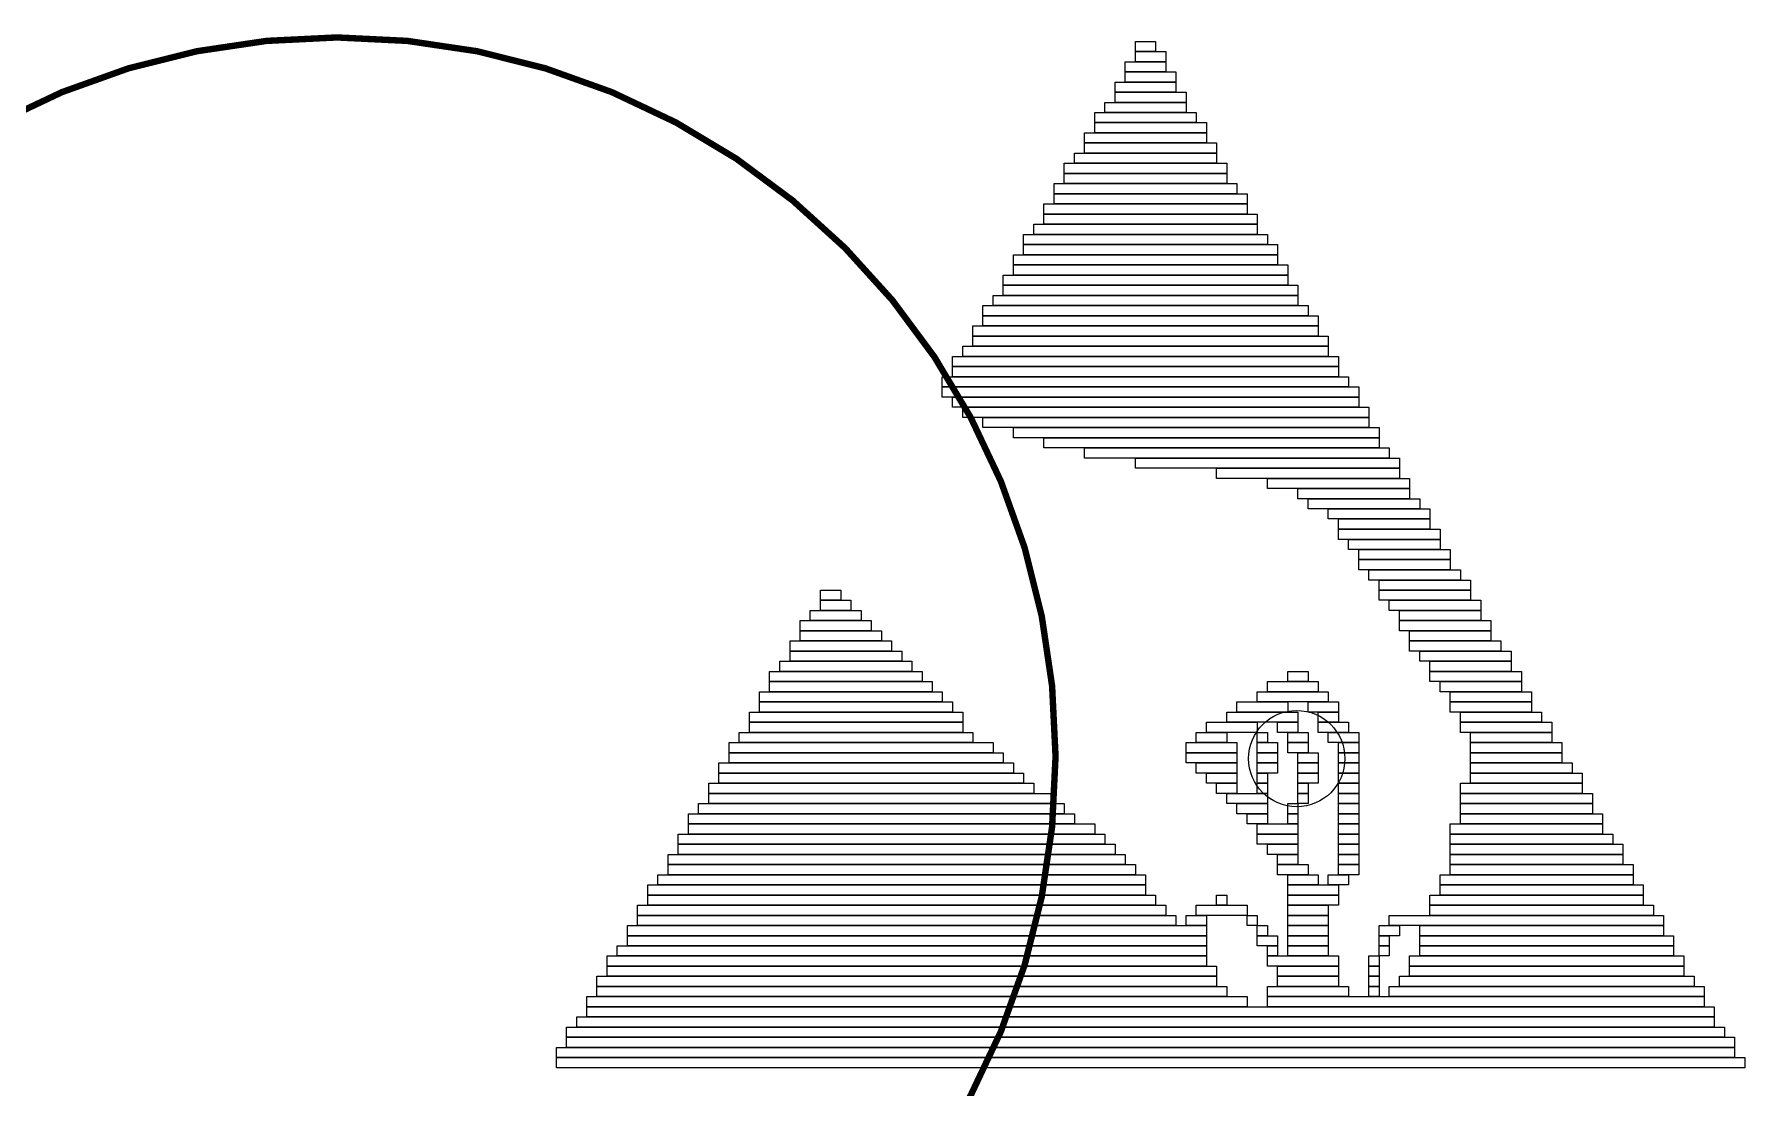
# Model space of a CAD drawing. Extents: x -2 to 189, y 0 to 85.
# Drawn here: x 94.93 to 101.69, y 27.39 to 31.56 of the extents above; entities that cross this region are included whole.
import ezdxf

# ---------------------------------------------------------------- set-up
doc = ezdxf.new("R2010")
doc.units = 0
for name, color, linetype in [('BG_SILKSCREEN_BOTTOM', 140, 'CONTINUOUS'), ('BG_SILKSCREEN_TOP', 240, 'CONTINUOUS'), ('PIN_TOP', 12, 'CONTINUOUS')]:
    doc.layers.add(name, color=color, linetype=linetype)

msp = doc.modelspace()

# ---------------------------------------------------------------- linework, layer by layer
at = {"layer": 'BG_SILKSCREEN_BOTTOM'}
for points in [[(99.28352, 31.487872), (99.28352, 31.528004), (99.363784, 31.528004), (99.363784, 31.487872)], [(99.28352, 31.447486), (99.28352, 31.487872), (99.40417, 31.487872), (99.40417, 31.447486)], [(99.243388, 31.407354), (99.243388, 31.447486), (99.40417, 31.447486), (99.40417, 31.407354)], [(99.243388, 31.367222), (99.243388, 31.407354), (99.444302, 31.407354), (99.444302, 31.367222)], [(99.203002, 31.32709), (99.203002, 31.367222), (99.444302, 31.367222), (99.444302, 31.32709)], [(99.16287, 31.246572), (99.16287, 31.286704), (99.484434, 31.286704), (99.484434, 31.246572)], [(99.203002, 31.286704), (99.203002, 31.32709), (99.484434, 31.32709), (99.484434, 31.286704)], [(99.122738, 31.20644), (99.122738, 31.246572), (99.524566, 31.246572), (99.524566, 31.20644)], [(99.122738, 31.166308), (99.122738, 31.20644), (99.564952, 31.20644), (99.564952, 31.166308)], [(99.082606, 31.126176), (99.082606, 31.166308), (99.564952, 31.166308), (99.564952, 31.126176)], [(99.04222, 31.045658), (99.04222, 31.08579), (99.605084, 31.08579), (99.605084, 31.045658)], [(99.082606, 31.08579), (99.082606, 31.126176), (99.605084, 31.126176), (99.605084, 31.08579)], [(99.002088, 31.005526), (99.002088, 31.045658), (99.645216, 31.045658), (99.645216, 31.005526)], [(99.002088, 30.965394), (99.002088, 31.005526), (99.645216, 31.005526), (99.645216, 30.965394)], [(98.961956, 30.925008), (98.961956, 30.965394), (99.685348, 30.965394), (99.685348, 30.925008)], [(98.921824, 30.844744), (98.921824, 30.884876), (99.72548, 30.884876), (99.72548, 30.844744)], [(98.961956, 30.884876), (98.961956, 30.925008), (99.72548, 30.925008), (99.72548, 30.884876)], [(98.881438, 30.764226), (98.881438, 30.804612), (99.765866, 30.804612), (99.765866, 30.764226)], [(98.921824, 30.804612), (98.921824, 30.844744), (99.765866, 30.844744), (99.765866, 30.804612)], [(98.841306, 30.724094), (98.841306, 30.764226), (99.805998, 30.764226), (99.805998, 30.724094)], [(98.801174, 30.64383), (98.801174, 30.683962), (99.84613, 30.683962), (99.84613, 30.64383)], [(98.841306, 30.683962), (98.841306, 30.724094), (99.84613, 30.724094), (99.84613, 30.683962)], [(98.761042, 30.563312), (98.761042, 30.603444), (99.886262, 30.603444), (99.886262, 30.563312)], [(98.801174, 30.603444), (98.801174, 30.64383), (99.886262, 30.64383), (99.886262, 30.603444)], [(98.761042, 30.52318), (98.761042, 30.563312), (99.926648, 30.563312), (99.926648, 30.52318)], [(98.680524, 30.442662), (98.680524, 30.483048), (99.96678, 30.483048), (99.96678, 30.442662)], [(98.72091, 30.483048), (98.72091, 30.52318), (99.926648, 30.52318), (99.926648, 30.483048)], [(98.640392, 30.362398), (98.640392, 30.40253), (100.006912, 30.40253), (100.006912, 30.362398)], [(98.680524, 30.40253), (98.680524, 30.442662), (100.006912, 30.442662), (100.006912, 30.40253)], [(98.640392, 30.322266), (98.640392, 30.362398), (100.047044, 30.362398), (100.047044, 30.322266)], [(98.560128, 30.241748), (98.560128, 30.282134), (100.08743, 30.282134), (100.08743, 30.241748)], [(98.60026, 30.282134), (98.60026, 30.322266), (100.047044, 30.322266), (100.047044, 30.282134)], [(98.519742, 30.161484), (98.519742, 30.201616), (100.127562, 30.201616), (100.127562, 30.161484)], [(98.560128, 30.201616), (98.560128, 30.241748), (100.08743, 30.241748), (100.08743, 30.201616)], [(98.519742, 30.121352), (98.519742, 30.161484), (100.167694, 30.161484), (100.167694, 30.121352)], [(98.560128, 30.080966), (98.560128, 30.121352), (100.167694, 30.121352), (100.167694, 30.080966)], [(98.60026, 30.040834), (98.60026, 30.080966), (100.207826, 30.080966), (100.207826, 30.040834)], [(98.680524, 30.000702), (98.680524, 30.040834), (100.207826, 30.040834), (100.207826, 30.000702)], [(98.801174, 29.96057), (98.801174, 30.000702), (100.248212, 30.000702), (100.248212, 29.96057)], [(98.921824, 29.920184), (98.921824, 29.96057), (100.248212, 29.96057), (100.248212, 29.920184)], [(99.082606, 29.880052), (99.082606, 29.920184), (100.288344, 29.920184), (100.288344, 29.880052)], [(99.28352, 29.83992), (99.28352, 29.880052), (100.328476, 29.880052), (100.328476, 29.83992)], [(99.605084, 29.799788), (99.605084, 29.83992), (100.328476, 29.83992), (100.328476, 29.799788)], [(99.805998, 29.759402), (99.805998, 29.799788), (100.368608, 29.799788), (100.368608, 29.759402)], [(99.926648, 29.71927), (99.926648, 29.759402), (100.368608, 29.759402), (100.368608, 29.71927)], [(99.96678, 29.679138), (99.96678, 29.71927), (100.40874, 29.71927), (100.40874, 29.679138)], [(100.047044, 29.639006), (100.047044, 29.679138), (100.449126, 29.679138), (100.449126, 29.639006)], [(100.08743, 29.59862), (100.08743, 29.639006), (100.449126, 29.639006), (100.449126, 29.59862)], [(100.08743, 29.558488), (100.08743, 29.59862), (100.489258, 29.59862), (100.489258, 29.558488)], [(100.127562, 29.518356), (100.127562, 29.558488), (100.489258, 29.558488), (100.489258, 29.518356)], [(100.167694, 29.478224), (100.167694, 29.518356), (100.52939, 29.518356), (100.52939, 29.478224)], [(100.167694, 29.438092), (100.167694, 29.478224), (100.52939, 29.478224), (100.52939, 29.438092)], [(100.207826, 29.397706), (100.207826, 29.438092), (100.569522, 29.438092), (100.569522, 29.397706)], [(100.248212, 29.357574), (100.248212, 29.397706), (100.609908, 29.397706), (100.609908, 29.357574)], [(98.037396, 29.317442), (98.037396, 29.357574), (98.117914, 29.357574), (98.117914, 29.317442)], [(98.037396, 29.27731), (98.037396, 29.317442), (98.158046, 29.317442), (98.158046, 29.27731)], [(100.248212, 29.317442), (100.248212, 29.357574), (100.609908, 29.357574), (100.609908, 29.317442)], [(100.288344, 29.27731), (100.288344, 29.317442), (100.65004, 29.317442), (100.65004, 29.27731)], [(97.997264, 29.236924), (97.997264, 29.27731), (98.198178, 29.27731), (98.198178, 29.236924)], [(100.328476, 29.236924), (100.328476, 29.27731), (100.65004, 29.27731), (100.65004, 29.236924)], [(97.957132, 29.196792), (97.957132, 29.236924), (98.238564, 29.236924), (98.238564, 29.196792)], [(97.957132, 29.15666), (97.957132, 29.196792), (98.278696, 29.196792), (98.278696, 29.15666)], [(100.328476, 29.196792), (100.328476, 29.236924), (100.690172, 29.236924), (100.690172, 29.196792)], [(100.368608, 29.15666), (100.368608, 29.196792), (100.690172, 29.196792), (100.690172, 29.15666)], [(97.917, 29.116528), (97.917, 29.15666), (98.318828, 29.15666), (98.318828, 29.116528)], [(97.917, 29.076142), (97.917, 29.116528), (98.35896, 29.116528), (98.35896, 29.076142)], [(100.368608, 29.116528), (100.368608, 29.15666), (100.730304, 29.15666), (100.730304, 29.116528)], [(100.40874, 29.076142), (100.40874, 29.116528), (100.77069, 29.116528), (100.77069, 29.076142)], [(97.876868, 29.03601), (97.876868, 29.076142), (98.399346, 29.076142), (98.399346, 29.03601)], [(100.449126, 29.03601), (100.449126, 29.076142), (100.77069, 29.076142), (100.77069, 29.03601)], [(97.836482, 28.995878), (97.836482, 29.03601), (98.439478, 29.03601), (98.439478, 28.995878)], [(97.836482, 28.955746), (97.836482, 28.995878), (98.47961, 28.995878), (98.47961, 28.955746)], [(99.805998, 28.955746), (99.805998, 28.995878), (100.006912, 28.995878), (100.006912, 28.955746)], [(99.886262, 28.995878), (99.886262, 29.03601), (99.96678, 29.03601), (99.96678, 28.995878)], [(100.449126, 28.995878), (100.449126, 29.03601), (100.810822, 29.03601), (100.810822, 28.995878)], [(100.489258, 28.955746), (100.489258, 28.995878), (100.810822, 28.995878), (100.810822, 28.955746)], [(97.79635, 28.91536), (97.79635, 28.955746), (98.519742, 28.955746), (98.519742, 28.91536)], [(97.79635, 28.875228), (97.79635, 28.91536), (98.560128, 28.91536), (98.560128, 28.875228)], [(99.685348, 28.875228), (99.685348, 28.91536), (99.886262, 28.91536), (99.886262, 28.875228)], [(99.765866, 28.91536), (99.765866, 28.955746), (100.047044, 28.955746), (100.047044, 28.91536)], [(99.96678, 28.875228), (99.96678, 28.91536), (100.08743, 28.91536), (100.08743, 28.875228)], [(100.52939, 28.91536), (100.52939, 28.955746), (100.850954, 28.955746), (100.850954, 28.91536)], [(100.52939, 28.875228), (100.52939, 28.91536), (100.850954, 28.91536), (100.850954, 28.875228)], [(97.756218, 28.835096), (97.756218, 28.875228), (98.60026, 28.875228), (98.60026, 28.835096)], [(97.756218, 28.794964), (97.756218, 28.835096), (98.60026, 28.835096), (98.60026, 28.794964)], [(99.564952, 28.794964), (99.564952, 28.835096), (99.765866, 28.835096), (99.765866, 28.794964)], [(99.645216, 28.835096), (99.645216, 28.875228), (99.926648, 28.875228), (99.926648, 28.835096)], [(99.84613, 28.794964), (99.84613, 28.835096), (99.926648, 28.835096), (99.926648, 28.794964)], [(100.006912, 28.835096), (100.006912, 28.875228), (100.08743, 28.875228), (100.08743, 28.835096)], [(100.006912, 28.794964), (100.006912, 28.835096), (100.127562, 28.835096), (100.127562, 28.794964)], [(100.569522, 28.835096), (100.569522, 28.875228), (100.891086, 28.875228), (100.891086, 28.835096)], [(100.569522, 28.794964), (100.569522, 28.835096), (100.931472, 28.835096), (100.931472, 28.794964)], [(97.716086, 28.754832), (97.716086, 28.794964), (98.640392, 28.794964), (98.640392, 28.754832)], [(99.524566, 28.754832), (99.524566, 28.794964), (99.645216, 28.794964), (99.645216, 28.754832)], [(99.765866, 28.754832), (99.765866, 28.794964), (99.805998, 28.794964), (99.805998, 28.754832)], [(99.886262, 28.754832), (99.886262, 28.794964), (99.96678, 28.794964), (99.96678, 28.754832)], [(100.047044, 28.754832), (100.047044, 28.794964), (100.167694, 28.794964), (100.167694, 28.754832)], [(100.609908, 28.754832), (100.609908, 28.794964), (100.931472, 28.794964), (100.931472, 28.754832)], [(97.6757, 28.714446), (97.6757, 28.754832), (98.72091, 28.754832), (98.72091, 28.714446)], [(97.6757, 28.674314), (97.6757, 28.714446), (98.761042, 28.714446), (98.761042, 28.674314)], [(99.484434, 28.714446), (99.484434, 28.754832), (99.685348, 28.754832), (99.685348, 28.714446)], [(99.484434, 28.674314), (99.484434, 28.714446), (99.685348, 28.714446), (99.685348, 28.674314)], [(99.765866, 28.714446), (99.765866, 28.754832), (99.84613, 28.754832), (99.84613, 28.714446)], [(99.765866, 28.674314), (99.765866, 28.714446), (99.84613, 28.714446), (99.84613, 28.674314)], [(99.886262, 28.714446), (99.886262, 28.754832), (99.96678, 28.754832), (99.96678, 28.714446)], [(99.926648, 28.674314), (99.926648, 28.714446), (100.006912, 28.714446), (100.006912, 28.674314)], [(100.08743, 28.714446), (100.08743, 28.754832), (100.167694, 28.754832), (100.167694, 28.714446)], [(100.08743, 28.674314), (100.08743, 28.714446), (100.167694, 28.714446), (100.167694, 28.674314)], [(100.609908, 28.714446), (100.609908, 28.754832), (100.971604, 28.754832), (100.971604, 28.714446)], [(100.609908, 28.674314), (100.609908, 28.714446), (100.971604, 28.714446), (100.971604, 28.674314)], [(97.635568, 28.634182), (97.635568, 28.674314), (98.801174, 28.674314), (98.801174, 28.634182)], [(97.635568, 28.59405), (97.635568, 28.634182), (98.841306, 28.634182), (98.841306, 28.59405)], [(99.524566, 28.634182), (99.524566, 28.674314), (99.685348, 28.674314), (99.685348, 28.634182)], [(99.564952, 28.59405), (99.564952, 28.634182), (99.685348, 28.634182), (99.685348, 28.59405)], [(99.765866, 28.634182), (99.765866, 28.674314), (99.84613, 28.674314), (99.84613, 28.634182)], [(99.765866, 28.59405), (99.765866, 28.634182), (99.805998, 28.634182), (99.805998, 28.59405)], [(99.926648, 28.634182), (99.926648, 28.674314), (100.006912, 28.674314), (100.006912, 28.634182)], [(99.926648, 28.59405), (99.926648, 28.634182), (100.006912, 28.634182), (100.006912, 28.59405)], [(100.08743, 28.634182), (100.08743, 28.674314), (100.167694, 28.674314), (100.167694, 28.634182)], [(100.08743, 28.59405), (100.08743, 28.634182), (100.167694, 28.634182), (100.167694, 28.59405)], [(100.609908, 28.634182), (100.609908, 28.674314), (101.011736, 28.674314), (101.011736, 28.634182)], [(100.609908, 28.59405), (100.609908, 28.634182), (101.051868, 28.634182), (101.051868, 28.59405)], [(97.595436, 28.553664), (97.595436, 28.59405), (98.881438, 28.59405), (98.881438, 28.553664)], [(99.605084, 28.553664), (99.605084, 28.59405), (99.685348, 28.59405), (99.685348, 28.553664)], [(99.765866, 28.553664), (99.765866, 28.59405), (99.805998, 28.59405), (99.805998, 28.553664)], [(99.926648, 28.553664), (99.926648, 28.59405), (99.96678, 28.59405), (99.96678, 28.553664)], [(100.08743, 28.553664), (100.08743, 28.59405), (100.167694, 28.59405), (100.167694, 28.553664)], [(100.569522, 28.553664), (100.569522, 28.59405), (101.051868, 28.59405), (101.051868, 28.553664)], [(97.555304, 28.4734), (97.555304, 28.513532), (99.002088, 28.513532), (99.002088, 28.4734)], [(97.595436, 28.513532), (97.595436, 28.553664), (98.961956, 28.553664), (98.961956, 28.513532)], [(99.645216, 28.513532), (99.645216, 28.553664), (99.805998, 28.553664), (99.805998, 28.513532)], [(99.685348, 28.4734), (99.685348, 28.513532), (99.805998, 28.513532), (99.805998, 28.4734)], [(99.886262, 28.4734), (99.886262, 28.513532), (99.926648, 28.513532), (99.926648, 28.4734)], [(99.926648, 28.513532), (99.926648, 28.553664), (99.96678, 28.553664), (99.96678, 28.513532)], [(100.08743, 28.513532), (100.08743, 28.553664), (100.167694, 28.553664), (100.167694, 28.513532)], [(100.08743, 28.4734), (100.08743, 28.513532), (100.167694, 28.513532), (100.167694, 28.4734)], [(100.569522, 28.513532), (100.569522, 28.553664), (101.092254, 28.553664), (101.092254, 28.513532)], [(100.569522, 28.4734), (100.569522, 28.513532), (101.092254, 28.513532), (101.092254, 28.4734)], [(97.514918, 28.433268), (97.514918, 28.4734), (99.04222, 28.4734), (99.04222, 28.433268)], [(97.514918, 28.392882), (97.514918, 28.433268), (99.122738, 28.433268), (99.122738, 28.392882)], [(99.72548, 28.433268), (99.72548, 28.4734), (99.805998, 28.4734), (99.805998, 28.433268)], [(99.765866, 28.392882), (99.765866, 28.433268), (99.926648, 28.433268), (99.926648, 28.392882)], [(99.886262, 28.433268), (99.886262, 28.4734), (99.926648, 28.4734), (99.926648, 28.433268)], [(100.08743, 28.433268), (100.08743, 28.4734), (100.167694, 28.4734), (100.167694, 28.433268)], [(100.08743, 28.392882), (100.08743, 28.433268), (100.167694, 28.433268), (100.167694, 28.392882)], [(100.52939, 28.392882), (100.52939, 28.433268), (101.132386, 28.433268), (101.132386, 28.392882)], [(100.569522, 28.433268), (100.569522, 28.4734), (101.132386, 28.4734), (101.132386, 28.433268)], [(97.474786, 28.35275), (97.474786, 28.392882), (99.16287, 28.392882), (99.16287, 28.35275)], [(99.765866, 28.35275), (99.765866, 28.392882), (99.926648, 28.392882), (99.926648, 28.35275)], [(100.08743, 28.35275), (100.08743, 28.392882), (100.167694, 28.392882), (100.167694, 28.35275)], [(100.52939, 28.35275), (100.52939, 28.392882), (101.172518, 28.392882), (101.172518, 28.35275)], [(97.434654, 28.272486), (97.434654, 28.312618), (99.243388, 28.312618), (99.243388, 28.272486)], [(97.474786, 28.312618), (97.474786, 28.35275), (99.203002, 28.35275), (99.203002, 28.312618)], [(99.805998, 28.312618), (99.805998, 28.35275), (99.926648, 28.35275), (99.926648, 28.312618)], [(99.84613, 28.272486), (99.84613, 28.312618), (99.926648, 28.312618), (99.926648, 28.272486)], [(100.08743, 28.312618), (100.08743, 28.35275), (100.167694, 28.35275), (100.167694, 28.312618)], [(100.08743, 28.272486), (100.08743, 28.312618), (100.167694, 28.312618), (100.167694, 28.272486)], [(100.52939, 28.312618), (100.52939, 28.35275), (101.21265, 28.35275), (101.21265, 28.312618)], [(100.52939, 28.272486), (100.52939, 28.312618), (101.21265, 28.312618), (101.21265, 28.272486)], [(97.394522, 28.191968), (97.394522, 28.2321), (99.323652, 28.2321), (99.323652, 28.191968)], [(97.434654, 28.2321), (97.434654, 28.272486), (99.28352, 28.272486), (99.28352, 28.2321)], [(99.84613, 28.2321), (99.84613, 28.272486), (99.96678, 28.272486), (99.96678, 28.2321)], [(99.886262, 28.191968), (99.886262, 28.2321), (100.006912, 28.2321), (100.006912, 28.191968)], [(100.047044, 28.191968), (100.047044, 28.2321), (100.127562, 28.2321), (100.127562, 28.191968)], [(100.08743, 28.2321), (100.08743, 28.272486), (100.167694, 28.272486), (100.167694, 28.2321)], [(100.489258, 28.191968), (100.489258, 28.2321), (101.252782, 28.2321), (101.252782, 28.191968)], [(100.52939, 28.2321), (100.52939, 28.272486), (101.252782, 28.272486), (101.252782, 28.2321)], [(97.354136, 28.151836), (97.354136, 28.191968), (99.323652, 28.191968), (99.323652, 28.151836)], [(99.886262, 28.151836), (99.886262, 28.191968), (100.08743, 28.191968), (100.08743, 28.151836)], [(100.489258, 28.151836), (100.489258, 28.191968), (101.293168, 28.191968), (101.293168, 28.151836)], [(97.314004, 28.071318), (97.314004, 28.111704), (99.40417, 28.111704), (99.40417, 28.071318)], [(97.354136, 28.111704), (97.354136, 28.151836), (99.363784, 28.151836), (99.363784, 28.111704)], [(99.524566, 28.071318), (99.524566, 28.111704), (99.72548, 28.111704), (99.72548, 28.071318)], [(99.605084, 28.111704), (99.605084, 28.151836), (99.645216, 28.151836), (99.645216, 28.111704)], [(99.886262, 28.111704), (99.886262, 28.151836), (100.08743, 28.151836), (100.08743, 28.111704)], [(99.886262, 28.071318), (99.886262, 28.111704), (100.047044, 28.111704), (100.047044, 28.071318)], [(100.449126, 28.111704), (100.449126, 28.151836), (101.293168, 28.151836), (101.293168, 28.111704)], [(100.449126, 28.071318), (100.449126, 28.111704), (101.3333, 28.111704), (101.3333, 28.071318)], [(97.273872, 27.991054), (97.273872, 28.031186), (99.564952, 28.031186), (99.564952, 27.991054)], [(97.314004, 28.031186), (97.314004, 28.071318), (99.444302, 28.071318), (99.444302, 28.031186)], [(99.484434, 28.031186), (99.484434, 28.071318), (99.564952, 28.071318), (99.564952, 28.031186)], [(99.72548, 28.031186), (99.72548, 28.071318), (99.765866, 28.071318), (99.765866, 28.031186)], [(99.765866, 27.991054), (99.765866, 28.031186), (99.805998, 28.031186), (99.805998, 27.991054)], [(99.886262, 28.031186), (99.886262, 28.071318), (100.047044, 28.071318), (100.047044, 28.031186)], [(99.886262, 27.991054), (99.886262, 28.031186), (100.047044, 28.031186), (100.047044, 27.991054)], [(100.248212, 27.991054), (100.248212, 28.031186), (100.328476, 28.031186), (100.328476, 27.991054)], [(100.288344, 28.031186), (100.288344, 28.071318), (101.373432, 28.071318), (101.373432, 28.031186)], [(100.40874, 27.991054), (100.40874, 28.031186), (101.373432, 28.031186), (101.373432, 27.991054)], [(97.273872, 27.950922), (97.273872, 27.991054), (99.564952, 27.991054), (99.564952, 27.950922)], [(99.765866, 27.950922), (99.765866, 27.991054), (99.84613, 27.991054), (99.84613, 27.950922)], [(99.886262, 27.950922), (99.886262, 27.991054), (100.047044, 27.991054), (100.047044, 27.950922)], [(100.248212, 27.950922), (100.248212, 27.991054), (100.288344, 27.991054), (100.288344, 27.950922)], [(100.40874, 27.950922), (100.40874, 27.991054), (101.413564, 27.991054), (101.413564, 27.950922)], [(97.193608, 27.870404), (97.193608, 27.91079), (99.564952, 27.91079), (99.564952, 27.870404)], [(97.23374, 27.91079), (97.23374, 27.950922), (99.564952, 27.950922), (99.564952, 27.91079)], [(99.805998, 27.91079), (99.805998, 27.950922), (99.84613, 27.950922), (99.84613, 27.91079)], [(99.805998, 27.870404), (99.805998, 27.91079), (100.08743, 27.91079), (100.08743, 27.870404)], [(99.886262, 27.91079), (99.886262, 27.950922), (100.047044, 27.950922), (100.047044, 27.91079)], [(100.207826, 27.870404), (100.207826, 27.91079), (100.248212, 27.91079), (100.248212, 27.870404)], [(100.248212, 27.91079), (100.248212, 27.950922), (100.288344, 27.950922), (100.288344, 27.91079)], [(100.368608, 27.870404), (100.368608, 27.91079), (101.45395, 27.91079), (101.45395, 27.870404)], [(100.40874, 27.91079), (100.40874, 27.950922), (101.413564, 27.950922), (101.413564, 27.91079)], [(97.153222, 27.79014), (97.153222, 27.830272), (99.605084, 27.830272), (99.605084, 27.79014)], [(97.193608, 27.830272), (97.193608, 27.870404), (99.605084, 27.870404), (99.605084, 27.830272)], [(99.84613, 27.830272), (99.84613, 27.870404), (100.08743, 27.870404), (100.08743, 27.830272)], [(99.84613, 27.79014), (99.84613, 27.830272), (100.08743, 27.830272), (100.08743, 27.79014)], [(100.207826, 27.830272), (100.207826, 27.870404), (100.248212, 27.870404), (100.248212, 27.830272)], [(100.207826, 27.79014), (100.207826, 27.830272), (100.248212, 27.830272), (100.248212, 27.79014)], [(100.328476, 27.79014), (100.328476, 27.830272), (101.494082, 27.830272), (101.494082, 27.79014)], [(100.368608, 27.830272), (100.368608, 27.870404), (101.45395, 27.870404), (101.45395, 27.830272)], [(97.153222, 27.750008), (97.153222, 27.79014), (99.645216, 27.79014), (99.645216, 27.750008)], [(99.805998, 27.750008), (99.805998, 27.79014), (100.127562, 27.79014), (100.127562, 27.750008)], [(100.207826, 27.750008), (100.207826, 27.79014), (100.248212, 27.79014), (100.248212, 27.750008)], [(100.288344, 27.750008), (100.288344, 27.79014), (101.534214, 27.79014), (101.534214, 27.750008)], [(97.11309, 27.709622), (97.11309, 27.750008), (99.72548, 27.750008), (99.72548, 27.709622)], [(97.11309, 27.66949), (97.11309, 27.709622), (101.574346, 27.709622), (101.574346, 27.66949)], [(99.805998, 27.709622), (99.805998, 27.750008), (101.534214, 27.750008), (101.534214, 27.709622)], [(97.032826, 27.589226), (97.032826, 27.629358), (101.614732, 27.629358), (101.614732, 27.589226)], [(97.072958, 27.629358), (97.072958, 27.66949), (101.574346, 27.66949), (101.574346, 27.629358)], [(96.99244, 27.508708), (96.99244, 27.54884), (101.654864, 27.54884), (101.654864, 27.508708)], [(97.032826, 27.54884), (97.032826, 27.589226), (101.654864, 27.589226), (101.654864, 27.54884)], [(96.99244, 27.468576), (96.99244, 27.508708), (101.694996, 27.508708), (101.694996, 27.468576)]]:
    msp.add_lwpolyline(points, close=True, dxfattribs=at)
at = {"layer": 'BG_SILKSCREEN_TOP', "const_width": 0.0254}
msp.add_lwpolyline([(98.967798, 28.699968, 1), (93.280738, 28.699968, 1), (98.967798, 28.699968)], format="xyb", dxfattribs=at)
at = {"layer": 'PIN_TOP'}
msp.add_circle((99.922076, 28.691332), 0.1905, dxfattribs=at)

doc.saveas('drawing.dxf')
